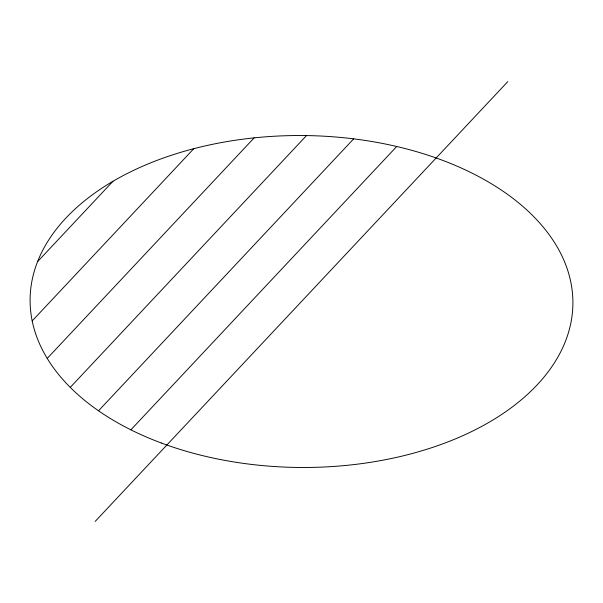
<?xml version="1.0" encoding="UTF-8"?>
<svg xmlns="http://www.w3.org/2000/svg" width="603" height="603" viewBox="0 0 603 603"><rect width="100%" height="100%" fill="white"/><g stroke="black" fill="none" stroke-linecap="round" stroke-linejoin="round"><path stroke-width="0.9" d="M37.582 261.634L112.972 181.284M32.193 320.909L193.774 148.692M47.222 358.416L254.149 137.868M70.265 387.382L306.512 135.577M98.523 410.794L353.667 138.848M130.881 429.833L396.714 146.491M95.206 521.384L507.801 81.616M161.28 442.994A271.403 165.968 0.4 0 0 572.85 305.894A271.403 165.968 0.4 0 0 170.37 155.612A271.403 165.968 0.4 0 0 161.28 442.994"/></g></svg>
